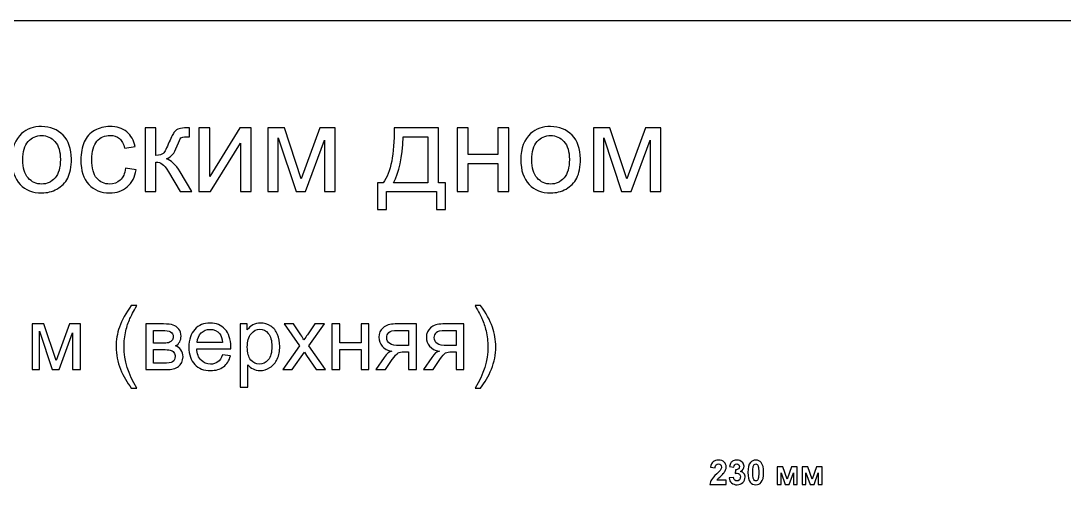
# Model space of a CAD drawing. Header units: centimetres. Extents: x -84 to 84, y -59 to 59.
# Drawn here: x -2.17 to 26.27, y 46.8 to 59.45 of the extents above; entities that cross this region are included whole.
import ezdxf

# ---------------------------------------------------------------- set-up
doc = ezdxf.new("R2010")
doc.units = ezdxf.units.CM
doc.header["$MEASUREMENT"] = 0
doc.layers.add('layer 1', color=7, linetype='Continuous')

msp = doc.modelspace()

# ---------------------------------------------------------------- linework, layer by layer
at = {"layer": 'layer 1', "color": 250}
msp.add_lwpolyline([(-84.1, -59.44999), (84.1, -59.44999), (84.1, 59.44999), (-84.1, 59.44999), (-84.1, -59.44999)], close=True, dxfattribs=at)
for points, knots in [([(-2.4185, 55.66732), (-2.4185, 55.98753), (-2.3294, 56.22476), (-2.15064, 56.37901), (-2.15064, 56.37901), (-2.00195, 56.5071), (-1.81985, 56.57114), (-1.60545, 56.57114), (-1.60545, 56.57114), (-1.36767, 56.57114), (-1.17276, 56.49318), (-1.02129, 56.33725), (-1.02129, 56.33725), (-0.87037, 56.18188), (-0.79464, 55.96637), (-0.79464, 55.69182), (-0.79464, 55.69182), (-0.79464, 55.46907), (-0.82805, 55.29421), (-0.89487, 55.16669), (-0.89487, 55.16669), (-0.9617, 55.03916), (-1.05915, 54.94004), (-1.18724, 54.86931), (-1.18724, 54.86931), (-1.31476, 54.79859), (-1.45454, 54.76351), (-1.60545, 54.76351), (-1.60545, 54.76351), (-1.84825, 54.76351), (-2.04427, 54.84091), (-2.19408, 54.99628), (-2.19408, 54.99628), (-2.34388, 55.15165), (-2.4185, 55.37552), (-2.4185, 55.66732)], [0, 0, 0, 0, 0.1, 0.1, 0.1, 0.1, 0.2, 0.2, 0.2, 0.2, 0.3, 0.3, 0.3, 0.3, 0.4, 0.4, 0.4, 0.4, 0.5, 0.5, 0.5, 0.5, 0.6, 0.6, 0.6, 0.6, 0.7, 0.7, 0.7, 0.7, 0.8, 0.8, 0.8, 0.8, 1, 1, 1, 1]), ([(-2.11778, 55.66677), (-2.11778, 55.44513), (-2.06933, 55.27918), (-1.97244, 55.16947), (-1.97244, 55.16947), (-1.87498, 55.05921), (-1.75303, 55.00408), (-1.60545, 55.00408), (-1.60545, 55.00408), (-1.45955, 55.00408), (-1.33815, 55.05921), (-1.2407, 55.17003), (-1.2407, 55.17003), (-1.1438, 55.28085), (-1.09535, 55.44958), (-1.09535, 55.67623), (-1.09535, 55.67623), (-1.09535, 55.89007), (-1.14436, 56.05213), (-1.24181, 56.16183), (-1.24181, 56.16183), (-1.33926, 56.27209), (-1.46066, 56.32722), (-1.60545, 56.32722), (-1.60545, 56.32722), (-1.75303, 56.32722), (-1.87498, 56.27265), (-1.97244, 56.16295), (-1.97244, 56.16295), (-2.06933, 56.05324), (-2.11778, 55.88785), (-2.11778, 55.66677)], [0, 0, 0, 0, 0.11111111, 0.11111111, 0.11111111, 0.11111111, 0.22222222, 0.22222222, 0.22222222, 0.22222222, 0.33333333, 0.33333333, 0.33333333, 0.33333333, 0.44444444, 0.44444444, 0.44444444, 0.44444444, 0.55555556, 0.55555556, 0.55555556, 0.55555556, 0.66666667, 0.66666667, 0.66666667, 0.66666667, 0.77777778, 0.77777778, 0.77777778, 0.77777778, 1, 1, 1, 1]), ([(0.68277, 55.4351), (0.68277, 55.4351), (0.97012, 55.39501), (0.97012, 55.39501), (0.97012, 55.39501), (0.93838, 55.19732), (0.85819, 55.04306), (0.72843, 54.93113), (0.72843, 54.93113), (0.59868, 54.81919), (0.43885, 54.76351), (0.25007, 54.76351), (0.25007, 54.76351), (0.0134, 54.76351), (-0.17705, 54.84091), (-0.32073, 54.99572), (-0.32073, 54.99572), (-0.46496, 55.15054), (-0.5368, 55.37218), (-0.5368, 55.66064), (-0.5368, 55.66064), (-0.5368, 55.84775), (-0.50561, 56.01092), (-0.4438, 56.15125), (-0.4438, 56.15125), (-0.38199, 56.29103), (-0.28787, 56.39628), (-0.1609, 56.46589), (-0.1609, 56.46589), (-0.03449, 56.53605), (0.10306, 56.57114), (0.2523, 56.57114), (0.2523, 56.57114), (0.43997, 56.57114), (0.59422, 56.5238), (0.7134, 56.42858), (0.7134, 56.42858), (0.83313, 56.33335), (0.90998, 56.19803), (0.94339, 56.02317), (0.94339, 56.02317), (0.94339, 56.02317), (0.65938, 55.97973), (0.65938, 55.97973), (0.65938, 55.97973), (0.63209, 56.09612), (0.5842, 56.18355), (0.51459, 56.24258), (0.51459, 56.24258), (0.44554, 56.30105), (0.36201, 56.33057), (0.26399, 56.33057), (0.26399, 56.33057), (0.11586, 56.33057), (-0.00442, 56.27766), (-0.09742, 56.17186), (-0.09742, 56.17186), (-0.18986, 56.06549), (-0.23608, 55.89843), (-0.23608, 55.66899), (-0.23608, 55.66899), (-0.23608, 55.43622), (-0.19153, 55.26748), (-0.10243, 55.16223), (-0.10243, 55.16223), (-0.01277, 55.05698), (0.10361, 55.00408), (0.24673, 55.00408), (0.24673, 55.00408), (0.36256, 55.00408), (0.4589, 55.03916), (0.53575, 55.10989), (0.53575, 55.10989), (0.61316, 55.18005), (0.66216, 55.28864), (0.68277, 55.4351)], [0, 0, 0, 0, 0.05, 0.05, 0.05, 0.05, 0.1, 0.1, 0.1, 0.1, 0.15, 0.15, 0.15, 0.15, 0.2, 0.2, 0.2, 0.2, 0.25, 0.25, 0.25, 0.25, 0.3, 0.3, 0.3, 0.3, 0.35, 0.35, 0.35, 0.35, 0.4, 0.4, 0.4, 0.4, 0.45, 0.45, 0.45, 0.45, 0.5, 0.5, 0.5, 0.5, 0.55, 0.55, 0.55, 0.55, 0.6, 0.6, 0.6, 0.6, 0.65, 0.65, 0.65, 0.65, 0.7, 0.7, 0.7, 0.7, 0.75, 0.75, 0.75, 0.75, 0.8, 0.8, 0.8, 0.8, 0.85, 0.85, 0.85, 0.85, 0.9, 0.9, 0.9, 0.9, 1, 1, 1, 1]), ([(1.21737, 56.53438), (1.21737, 56.53438), (1.51141, 56.53438), (1.51141, 56.53438), (1.51141, 56.53438), (1.51141, 56.53438), (1.51141, 55.78594), (1.51141, 55.78594), (1.51141, 55.78594), (1.60496, 55.78594), (1.67067, 55.80376), (1.70854, 55.83995), (1.70854, 55.83995), (1.74585, 55.8756), (1.80098, 55.97973), (1.87449, 56.15292), (1.87449, 56.15292), (1.93241, 56.28991), (1.97919, 56.38013), (2.01483, 56.42357), (2.01483, 56.42357), (2.05102, 56.467), (2.09223, 56.49652), (2.13901, 56.51155), (2.13901, 56.51155), (2.18634, 56.52659), (2.26152, 56.53438), (2.36455, 56.53438), (2.36455, 56.53438), (2.36455, 56.53438), (2.42358, 56.53438), (2.42358, 56.53438), (2.42358, 56.53438), (2.42358, 56.53438), (2.42358, 56.29214), (2.42358, 56.29214), (2.42358, 56.29214), (2.42358, 56.29214), (2.34171, 56.29381), (2.34171, 56.29381), (2.34171, 56.29381), (2.26431, 56.29381), (2.21475, 56.28212), (2.19303, 56.25929), (2.19303, 56.25929), (2.17019, 56.23534), (2.13511, 56.16406), (2.08833, 56.04544), (2.08833, 56.04544), (2.04378, 55.93184), (2.00313, 55.85332), (1.96582, 55.80988), (1.96582, 55.80988), (1.92907, 55.76645), (1.87171, 55.72691), (1.7943, 55.69071), (1.7943, 55.69071), (1.92071, 55.65674), (2.04545, 55.53924), (2.16797, 55.33765), (2.16797, 55.33765), (2.16797, 55.33765), (2.4904, 54.80026), (2.4904, 54.80026), (2.4904, 54.80026), (2.4904, 54.80026), (2.16741, 54.80026), (2.16741, 54.80026), (2.16741, 54.80026), (2.16741, 54.80026), (1.84943, 55.33598), (1.84943, 55.33598), (1.84943, 55.33598), (1.78539, 55.44457), (1.7297, 55.51585), (1.68237, 55.55038), (1.68237, 55.55038), (1.63448, 55.5849), (1.57767, 55.60217), (1.51141, 55.60217), (1.51141, 55.60217), (1.51141, 55.60217), (1.51141, 54.80026), (1.51141, 54.80026), (1.51141, 54.80026), (1.51141, 54.80026), (1.21737, 54.80026), (1.21737, 54.80026), (1.21737, 54.80026), (1.21737, 54.80026), (1.21737, 56.53438), (1.21737, 56.53438)], [0, 0, 0, 0, 0.04166667, 0.04166667, 0.04166667, 0.04166667, 0.08333333, 0.08333333, 0.08333333, 0.08333333, 0.125, 0.125, 0.125, 0.125, 0.16666667, 0.16666667, 0.16666667, 0.16666667, 0.20833333, 0.20833333, 0.20833333, 0.20833333, 0.25, 0.25, 0.25, 0.25, 0.29166667, 0.29166667, 0.29166667, 0.29166667, 0.33333333, 0.33333333, 0.33333333, 0.33333333, 0.375, 0.375, 0.375, 0.375, 0.41666667, 0.41666667, 0.41666667, 0.41666667, 0.45833333, 0.45833333, 0.45833333, 0.45833333, 0.5, 0.5, 0.5, 0.5, 0.54166667, 0.54166667, 0.54166667, 0.54166667, 0.58333333, 0.58333333, 0.58333333, 0.58333333, 0.625, 0.625, 0.625, 0.625, 0.66666667, 0.66666667, 0.66666667, 0.66666667, 0.70833333, 0.70833333, 0.70833333, 0.70833333, 0.75, 0.75, 0.75, 0.75, 0.79166667, 0.79166667, 0.79166667, 0.79166667, 0.83333333, 0.83333333, 0.83333333, 0.83333333, 0.875, 0.875, 0.875, 0.875, 0.91666667, 0.91666667, 0.91666667, 0.91666667, 1, 1, 1, 1]), ([(2.68252, 56.53438), (2.68252, 56.53438), (2.97656, 56.53438), (2.97656, 56.53438), (2.97656, 56.53438), (2.97656, 56.53438), (2.97656, 55.21179), (2.97656, 55.21179), (2.97656, 55.21179), (2.97656, 55.21179), (3.7935, 56.53438), (3.7935, 56.53438), (3.7935, 56.53438), (3.7935, 56.53438), (4.10925, 56.53438), (4.10925, 56.53438), (4.10925, 56.53438), (4.10925, 56.53438), (4.10925, 54.80026), (4.10925, 54.80026), (4.10925, 54.80026), (4.10925, 54.80026), (3.81522, 54.80026), (3.81522, 54.80026), (3.81522, 54.80026), (3.81522, 54.80026), (3.81522, 56.1145), (3.81522, 56.1145), (3.81522, 56.1145), (3.81522, 56.1145), (2.99939, 54.80026), (2.99939, 54.80026), (2.99939, 54.80026), (2.99939, 54.80026), (2.68252, 54.80026), (2.68252, 54.80026), (2.68252, 54.80026), (2.68252, 54.80026), (2.68252, 56.53438), (2.68252, 56.53438)], [0, 0, 0, 0, 0.09090909, 0.09090909, 0.09090909, 0.09090909, 0.18181818, 0.18181818, 0.18181818, 0.18181818, 0.27272727, 0.27272727, 0.27272727, 0.27272727, 0.36363636, 0.36363636, 0.36363636, 0.36363636, 0.45454545, 0.45454545, 0.45454545, 0.45454545, 0.54545455, 0.54545455, 0.54545455, 0.54545455, 0.63636364, 0.63636364, 0.63636364, 0.63636364, 0.72727273, 0.72727273, 0.72727273, 0.72727273, 0.81818182, 0.81818182, 0.81818182, 0.81818182, 1, 1, 1, 1]), ([(4.55921, 56.53438), (4.55921, 56.53438), (5.01139, 56.53438), (5.01139, 56.53438), (5.01139, 56.53438), (5.01139, 56.53438), (5.46971, 55.14664), (5.46971, 55.14664), (5.46971, 55.14664), (5.46971, 55.14664), (5.97702, 56.53438), (5.97702, 56.53438), (5.97702, 56.53438), (5.97702, 56.53438), (6.39691, 56.53438), (6.39691, 56.53438), (6.39691, 56.53438), (6.39691, 56.53438), (6.39691, 54.80026), (6.39691, 54.80026), (6.39691, 54.80026), (6.39691, 54.80026), (6.10288, 54.80026), (6.10288, 54.80026), (6.10288, 54.80026), (6.10288, 54.80026), (6.10288, 56.19636), (6.10288, 56.19636), (6.10288, 56.19636), (6.10288, 56.19636), (5.59222, 54.80026), (5.59222, 54.80026), (5.59222, 54.80026), (5.59222, 54.80026), (5.32937, 54.80026), (5.32937, 54.80026), (5.32937, 54.80026), (5.32937, 54.80026), (4.84656, 56.26318), (4.84656, 56.26318), (4.84656, 56.26318), (4.84656, 56.26318), (4.84656, 54.80026), (4.84656, 54.80026), (4.84656, 54.80026), (4.84656, 54.80026), (4.55921, 54.80026), (4.55921, 54.80026), (4.55921, 54.80026), (4.55921, 54.80026), (4.55921, 56.53438), (4.55921, 56.53438)], [0, 0, 0, 0, 0.07142857, 0.07142857, 0.07142857, 0.07142857, 0.14285714, 0.14285714, 0.14285714, 0.14285714, 0.21428571, 0.21428571, 0.21428571, 0.21428571, 0.28571429, 0.28571429, 0.28571429, 0.28571429, 0.35714286, 0.35714286, 0.35714286, 0.35714286, 0.42857143, 0.42857143, 0.42857143, 0.42857143, 0.5, 0.5, 0.5, 0.5, 0.57142857, 0.57142857, 0.57142857, 0.57142857, 0.64285714, 0.64285714, 0.64285714, 0.64285714, 0.71428571, 0.71428571, 0.71428571, 0.71428571, 0.78571429, 0.78571429, 0.78571429, 0.78571429, 0.85714286, 0.85714286, 0.85714286, 0.85714286, 1, 1, 1, 1]), ([(8.00518, 56.53438), (8.00518, 56.53438), (9.21473, 56.53438), (9.21473, 56.53438), (9.21473, 56.53438), (9.21473, 56.53438), (9.21473, 55.04083), (9.21473, 55.04083), (9.21473, 55.04083), (9.21473, 55.04083), (9.40184, 55.04083), (9.40184, 55.04083), (9.40184, 55.04083), (9.40184, 55.04083), (9.40184, 54.30909), (9.40184, 54.30909), (9.40184, 54.30909), (9.40184, 54.30909), (9.16127, 54.30909), (9.16127, 54.30909), (9.16127, 54.30909), (9.16127, 54.30909), (9.16127, 54.80026), (9.16127, 54.80026), (9.16127, 54.80026), (9.16127, 54.80026), (7.79468, 54.80026), (7.79468, 54.80026), (7.79468, 54.80026), (7.79468, 54.80026), (7.79468, 54.30909), (7.79468, 54.30909), (7.79468, 54.30909), (7.79468, 54.30909), (7.55411, 54.30909), (7.55411, 54.30909), (7.55411, 54.30909), (7.55411, 54.30909), (7.55411, 55.04083), (7.55411, 55.04083), (7.55411, 55.04083), (7.55411, 55.04083), (7.70781, 55.04083), (7.70781, 55.04083), (7.70781, 55.04083), (7.91497, 55.32206), (8.01409, 55.81991), (8.00518, 56.53438)], [0, 0, 0, 0, 0.07692308, 0.07692308, 0.07692308, 0.07692308, 0.15384615, 0.15384615, 0.15384615, 0.15384615, 0.23076923, 0.23076923, 0.23076923, 0.23076923, 0.30769231, 0.30769231, 0.30769231, 0.30769231, 0.38461538, 0.38461538, 0.38461538, 0.38461538, 0.46153846, 0.46153846, 0.46153846, 0.46153846, 0.53846154, 0.53846154, 0.53846154, 0.53846154, 0.61538462, 0.61538462, 0.61538462, 0.61538462, 0.69230769, 0.69230769, 0.69230769, 0.69230769, 0.76923077, 0.76923077, 0.76923077, 0.76923077, 0.84615385, 0.84615385, 0.84615385, 0.84615385, 1, 1, 1, 1]), ([(9.72427, 56.53438), (9.72427, 56.53438), (10.01831, 56.53438), (10.01831, 56.53438), (10.01831, 56.53438), (10.01831, 56.53438), (10.01831, 55.81267), (10.01831, 55.81267), (10.01831, 55.81267), (10.01831, 55.81267), (10.83358, 55.81267), (10.83358, 55.81267), (10.83358, 55.81267), (10.83358, 55.81267), (10.83358, 56.53438), (10.83358, 56.53438), (10.83358, 56.53438), (10.83358, 56.53438), (11.12761, 56.53438), (11.12761, 56.53438), (11.12761, 56.53438), (11.12761, 56.53438), (11.12761, 54.80026), (11.12761, 54.80026), (11.12761, 54.80026), (11.12761, 54.80026), (10.83358, 54.80026), (10.83358, 54.80026), (10.83358, 54.80026), (10.83358, 54.80026), (10.83358, 55.56875), (10.83358, 55.56875), (10.83358, 55.56875), (10.83358, 55.56875), (10.01831, 55.56875), (10.01831, 55.56875), (10.01831, 55.56875), (10.01831, 55.56875), (10.01831, 54.80026), (10.01831, 54.80026), (10.01831, 54.80026), (10.01831, 54.80026), (9.72427, 54.80026), (9.72427, 54.80026), (9.72427, 54.80026), (9.72427, 54.80026), (9.72427, 56.53438), (9.72427, 56.53438)], [0, 0, 0, 0, 0.07692308, 0.07692308, 0.07692308, 0.07692308, 0.15384615, 0.15384615, 0.15384615, 0.15384615, 0.23076923, 0.23076923, 0.23076923, 0.23076923, 0.30769231, 0.30769231, 0.30769231, 0.30769231, 0.38461538, 0.38461538, 0.38461538, 0.38461538, 0.46153846, 0.46153846, 0.46153846, 0.46153846, 0.53846154, 0.53846154, 0.53846154, 0.53846154, 0.61538462, 0.61538462, 0.61538462, 0.61538462, 0.69230769, 0.69230769, 0.69230769, 0.69230769, 0.76923077, 0.76923077, 0.76923077, 0.76923077, 0.84615385, 0.84615385, 0.84615385, 0.84615385, 1, 1, 1, 1]), ([(11.45895, 55.66732), (11.45895, 55.98753), (11.54805, 56.22476), (11.72681, 56.37901), (11.72681, 56.37901), (11.8755, 56.5071), (12.0576, 56.57114), (12.272, 56.57114), (12.272, 56.57114), (12.50978, 56.57114), (12.70469, 56.49318), (12.85616, 56.33725), (12.85616, 56.33725), (13.00708, 56.18188), (13.08281, 55.96637), (13.08281, 55.69182), (13.08281, 55.69182), (13.08281, 55.46907), (13.0494, 55.29421), (12.98258, 55.16669), (12.98258, 55.16669), (12.91575, 55.03916), (12.8183, 54.94004), (12.69021, 54.86931), (12.69021, 54.86931), (12.56269, 54.79859), (12.42291, 54.76351), (12.272, 54.76351), (12.272, 54.76351), (12.0292, 54.76351), (11.83318, 54.84091), (11.68337, 54.99628), (11.68337, 54.99628), (11.53357, 55.15165), (11.45895, 55.37552), (11.45895, 55.66732)], [0, 0, 0, 0, 0.1, 0.1, 0.1, 0.1, 0.2, 0.2, 0.2, 0.2, 0.3, 0.3, 0.3, 0.3, 0.4, 0.4, 0.4, 0.4, 0.5, 0.5, 0.5, 0.5, 0.6, 0.6, 0.6, 0.6, 0.7, 0.7, 0.7, 0.7, 0.8, 0.8, 0.8, 0.8, 1, 1, 1, 1]), ([(11.75967, 55.66677), (11.75967, 55.44513), (11.80812, 55.27918), (11.90501, 55.16947), (11.90501, 55.16947), (12.00247, 55.05921), (12.12442, 55.00408), (12.272, 55.00408), (12.272, 55.00408), (12.4179, 55.00408), (12.5393, 55.05921), (12.63675, 55.17003), (12.63675, 55.17003), (12.73365, 55.28085), (12.7821, 55.44958), (12.7821, 55.67623), (12.7821, 55.67623), (12.7821, 55.89007), (12.73309, 56.05213), (12.63564, 56.16183), (12.63564, 56.16183), (12.53819, 56.27209), (12.41679, 56.32722), (12.272, 56.32722), (12.272, 56.32722), (12.12442, 56.32722), (12.00247, 56.27265), (11.90501, 56.16295), (11.90501, 56.16295), (11.80812, 56.05324), (11.75967, 55.88785), (11.75967, 55.66677)], [0, 0, 0, 0, 0.11111111, 0.11111111, 0.11111111, 0.11111111, 0.22222222, 0.22222222, 0.22222222, 0.22222222, 0.33333333, 0.33333333, 0.33333333, 0.33333333, 0.44444444, 0.44444444, 0.44444444, 0.44444444, 0.55555556, 0.55555556, 0.55555556, 0.55555556, 0.66666667, 0.66666667, 0.66666667, 0.66666667, 0.77777778, 0.77777778, 0.77777778, 0.77777778, 1, 1, 1, 1]), ([(13.43755, 56.53438), (13.43755, 56.53438), (13.88973, 56.53438), (13.88973, 56.53438), (13.88973, 56.53438), (13.88973, 56.53438), (14.34805, 55.14664), (14.34805, 55.14664), (14.34805, 55.14664), (14.34805, 55.14664), (14.85536, 56.53438), (14.85536, 56.53438), (14.85536, 56.53438), (14.85536, 56.53438), (15.27525, 56.53438), (15.27525, 56.53438), (15.27525, 56.53438), (15.27525, 56.53438), (15.27525, 54.80026), (15.27525, 54.80026), (15.27525, 54.80026), (15.27525, 54.80026), (14.98122, 54.80026), (14.98122, 54.80026), (14.98122, 54.80026), (14.98122, 54.80026), (14.98122, 56.19636), (14.98122, 56.19636), (14.98122, 56.19636), (14.98122, 56.19636), (14.47056, 54.80026), (14.47056, 54.80026), (14.47056, 54.80026), (14.47056, 54.80026), (14.20771, 54.80026), (14.20771, 54.80026), (14.20771, 54.80026), (14.20771, 54.80026), (13.7249, 56.26318), (13.7249, 56.26318), (13.7249, 56.26318), (13.7249, 56.26318), (13.7249, 54.80026), (13.7249, 54.80026), (13.7249, 54.80026), (13.7249, 54.80026), (13.43755, 54.80026), (13.43755, 54.80026), (13.43755, 54.80026), (13.43755, 54.80026), (13.43755, 56.53438), (13.43755, 56.53438)], [0, 0, 0, 0, 0.07142857, 0.07142857, 0.07142857, 0.07142857, 0.14285714, 0.14285714, 0.14285714, 0.14285714, 0.21428571, 0.21428571, 0.21428571, 0.21428571, 0.28571429, 0.28571429, 0.28571429, 0.28571429, 0.35714286, 0.35714286, 0.35714286, 0.35714286, 0.42857143, 0.42857143, 0.42857143, 0.42857143, 0.5, 0.5, 0.5, 0.5, 0.57142857, 0.57142857, 0.57142857, 0.57142857, 0.64285714, 0.64285714, 0.64285714, 0.64285714, 0.71428571, 0.71428571, 0.71428571, 0.71428571, 0.78571429, 0.78571429, 0.78571429, 0.78571429, 0.85714286, 0.85714286, 0.85714286, 0.85714286, 1, 1, 1, 1]), ([(8.2491, 56.29047), (8.22738, 55.72747), (8.1405, 55.31092), (7.98848, 55.04083), (7.98848, 55.04083), (7.98848, 55.04083), (8.92069, 55.04083), (8.92069, 55.04083), (8.92069, 55.04083), (8.92069, 55.04083), (8.92069, 56.29047), (8.92069, 56.29047), (8.92069, 56.29047), (8.92069, 56.29047), (8.2491, 56.29047), (8.2491, 56.29047)], [0, 0, 0, 0, 0.2, 0.2, 0.2, 0.2, 0.4, 0.4, 0.4, 0.4, 0.6, 0.6, 0.6, 0.6, 1, 1, 1, 1]), ([(0.8387, 49.44737), (0.72304, 49.59374), (0.62493, 49.76484), (0.54476, 49.96107), (0.54476, 49.96107), (0.4646, 50.15729), (0.42471, 50.3607), (0.42471, 50.57089), (0.42471, 50.57089), (0.42471, 50.75634), (0.45463, 50.93383), (0.51445, 51.10333), (0.51445, 51.10333), (0.58465, 51.30036), (0.69273, 51.49658), (0.8387, 51.69201), (0.8387, 51.69201), (0.8387, 51.69201), (0.98946, 51.69201), (0.98946, 51.69201), (0.98946, 51.69201), (0.89534, 51.53008), (0.83272, 51.41442), (0.80241, 51.34502), (0.80241, 51.34502), (0.75495, 51.23774), (0.71746, 51.12567), (0.69034, 51.00881), (0.69034, 51.00881), (0.65684, 50.86323), (0.64008, 50.71686), (0.64008, 50.56969), (0.64008, 50.56969), (0.64008, 50.19518), (0.75654, 49.82108), (0.98946, 49.44737), (0.98946, 49.44737), (0.98946, 49.44737), (0.8387, 49.44737), (0.8387, 49.44737)], [0, 0, 0, 0, 0.09090909, 0.09090909, 0.09090909, 0.09090909, 0.18181818, 0.18181818, 0.18181818, 0.18181818, 0.27272727, 0.27272727, 0.27272727, 0.27272727, 0.36363636, 0.36363636, 0.36363636, 0.36363636, 0.45454545, 0.45454545, 0.45454545, 0.45454545, 0.54545455, 0.54545455, 0.54545455, 0.54545455, 0.63636364, 0.63636364, 0.63636364, 0.63636364, 0.72727273, 0.72727273, 0.72727273, 0.72727273, 0.81818182, 0.81818182, 0.81818182, 0.81818182, 1, 1, 1, 1]), ([(10.36167, 49.44737), (10.36167, 49.44737), (10.21091, 49.44737), (10.21091, 49.44737), (10.21091, 49.44737), (10.44383, 49.82108), (10.56029, 50.19518), (10.56029, 50.56969), (10.56029, 50.56969), (10.56029, 50.71606), (10.54354, 50.86124), (10.51004, 51.00522), (10.51004, 51.00522), (10.48372, 51.12208), (10.44663, 51.23415), (10.39916, 51.34183), (10.39916, 51.34183), (10.36885, 51.41163), (10.30584, 51.52849), (10.21091, 51.69201), (10.21091, 51.69201), (10.21091, 51.69201), (10.36167, 51.69201), (10.36167, 51.69201), (10.36167, 51.69201), (10.50765, 51.49658), (10.61573, 51.30036), (10.68593, 51.10333), (10.68593, 51.10333), (10.74575, 50.93383), (10.77566, 50.75634), (10.77566, 50.57089), (10.77566, 50.57089), (10.77566, 50.3607), (10.73538, 50.15729), (10.65482, 49.96107), (10.65482, 49.96107), (10.57465, 49.76484), (10.47694, 49.59374), (10.36167, 49.44737)], [0, 0, 0, 0, 0.09090909, 0.09090909, 0.09090909, 0.09090909, 0.18181818, 0.18181818, 0.18181818, 0.18181818, 0.27272727, 0.27272727, 0.27272727, 0.27272727, 0.36363636, 0.36363636, 0.36363636, 0.36363636, 0.45454545, 0.45454545, 0.45454545, 0.45454545, 0.54545455, 0.54545455, 0.54545455, 0.54545455, 0.63636364, 0.63636364, 0.63636364, 0.63636364, 0.72727273, 0.72727273, 0.72727273, 0.72727273, 0.81818182, 0.81818182, 0.81818182, 0.81818182, 1, 1, 1, 1]), ([(3.32544, 50.35193), (3.32544, 50.35193), (3.54321, 50.32321), (3.54321, 50.32321), (3.54321, 50.32321), (3.50931, 50.19678), (3.44589, 50.09827), (3.35336, 50.02847), (3.35336, 50.02847), (3.26083, 49.95867), (3.14278, 49.92358), (2.9988, 49.92358), (2.9988, 49.92358), (2.81773, 49.92358), (2.67415, 49.97941), (2.56806, 50.09109), (2.56806, 50.09109), (2.46197, 50.20236), (2.40892, 50.3591), (2.40892, 50.56052), (2.40892, 50.56052), (2.40892, 50.76871), (2.46237, 50.93064), (2.56965, 51.0455), (2.56965, 51.0455), (2.67694, 51.16076), (2.81613, 51.2182), (2.98723, 51.2182), (2.98723, 51.2182), (3.15275, 51.2182), (3.28795, 51.16196), (3.39285, 51.04909), (3.39285, 51.04909), (3.49774, 50.93622), (3.55039, 50.77748), (3.55039, 50.57288), (3.55039, 50.57288), (3.55039, 50.56052), (3.54999, 50.54177), (3.54919, 50.51704), (3.54919, 50.51704), (3.54919, 50.51704), (2.62429, 50.51704), (2.62429, 50.51704), (2.62429, 50.51704), (2.63227, 50.38104), (2.67056, 50.27655), (2.73995, 50.20436), (2.73995, 50.20436), (2.80895, 50.13217), (2.8955, 50.09587), (2.9988, 50.09587), (2.9988, 50.09587), (3.07577, 50.09587), (3.14158, 50.11621), (3.19582, 50.1569), (3.19582, 50.1569), (3.25046, 50.19758), (3.29354, 50.26259), (3.32544, 50.35193)], [0, 0, 0, 0, 0.0625, 0.0625, 0.0625, 0.0625, 0.125, 0.125, 0.125, 0.125, 0.1875, 0.1875, 0.1875, 0.1875, 0.25, 0.25, 0.25, 0.25, 0.3125, 0.3125, 0.3125, 0.3125, 0.375, 0.375, 0.375, 0.375, 0.4375, 0.4375, 0.4375, 0.4375, 0.5, 0.5, 0.5, 0.5, 0.5625, 0.5625, 0.5625, 0.5625, 0.625, 0.625, 0.625, 0.625, 0.6875, 0.6875, 0.6875, 0.6875, 0.75, 0.75, 0.75, 0.75, 0.8125, 0.8125, 0.8125, 0.8125, 0.875, 0.875, 0.875, 0.875, 1, 1, 1, 1]), ([(3.80923, 49.47369), (3.80923, 49.47369), (3.80923, 51.19187), (3.80923, 51.19187), (3.80923, 51.19187), (3.80923, 51.19187), (4.00067, 51.19187), (4.00067, 51.19187), (4.00067, 51.19187), (4.00067, 51.19187), (4.00067, 51.02875), (4.00067, 51.02875), (4.00067, 51.02875), (4.04574, 51.09176), (4.09679, 51.13923), (4.15382, 51.17073), (4.15382, 51.17073), (4.21046, 51.20224), (4.27946, 51.2182), (4.36042, 51.2182), (4.36042, 51.2182), (4.46651, 51.2182), (4.55984, 51.19107), (4.6408, 51.13643), (4.6408, 51.13643), (4.72176, 51.08219), (4.78278, 51.00522), (4.82426, 50.90631), (4.82426, 50.90631), (4.86534, 50.807), (4.88608, 50.69851), (4.88608, 50.58006), (4.88608, 50.58006), (4.88608, 50.45363), (4.86335, 50.33956), (4.81788, 50.23786), (4.81788, 50.23786), (4.77242, 50.13655), (4.70621, 50.05878), (4.61926, 50.00454), (4.61926, 50.00454), (4.53272, 49.9507), (4.44138, 49.92358), (4.34566, 49.92358), (4.34566, 49.92358), (4.27547, 49.92358), (4.21245, 49.93833), (4.15701, 49.96785), (4.15701, 49.96785), (4.10118, 49.99736), (4.05571, 50.03445), (4.01981, 50.07952), (4.01981, 50.07952), (4.01981, 50.07952), (4.01981, 49.47369), (4.01981, 49.47369), (4.01981, 49.47369), (4.01981, 49.47369), (3.80923, 49.47369), (3.80923, 49.47369)], [0, 0, 0, 0, 0.0625, 0.0625, 0.0625, 0.0625, 0.125, 0.125, 0.125, 0.125, 0.1875, 0.1875, 0.1875, 0.1875, 0.25, 0.25, 0.25, 0.25, 0.3125, 0.3125, 0.3125, 0.3125, 0.375, 0.375, 0.375, 0.375, 0.4375, 0.4375, 0.4375, 0.4375, 0.5, 0.5, 0.5, 0.5, 0.5625, 0.5625, 0.5625, 0.5625, 0.625, 0.625, 0.625, 0.625, 0.6875, 0.6875, 0.6875, 0.6875, 0.75, 0.75, 0.75, 0.75, 0.8125, 0.8125, 0.8125, 0.8125, 0.875, 0.875, 0.875, 0.875, 1, 1, 1, 1]), ([(-1.86619, 51.19187), (-1.86619, 51.19187), (-1.54234, 51.19187), (-1.54234, 51.19187), (-1.54234, 51.19187), (-1.54234, 51.19187), (-1.2141, 50.19798), (-1.2141, 50.19798), (-1.2141, 50.19798), (-1.2141, 50.19798), (-0.85076, 51.19187), (-0.85076, 51.19187), (-0.85076, 51.19187), (-0.85076, 51.19187), (-0.55004, 51.19187), (-0.55004, 51.19187), (-0.55004, 51.19187), (-0.55004, 51.19187), (-0.55004, 49.9499), (-0.55004, 49.9499), (-0.55004, 49.9499), (-0.55004, 49.9499), (-0.76062, 49.9499), (-0.76062, 49.9499), (-0.76062, 49.9499), (-0.76062, 49.9499), (-0.76062, 50.94978), (-0.76062, 50.94978), (-0.76062, 50.94978), (-0.76062, 50.94978), (-1.12635, 49.9499), (-1.12635, 49.9499), (-1.12635, 49.9499), (-1.12635, 49.9499), (-1.3146, 49.9499), (-1.3146, 49.9499), (-1.3146, 49.9499), (-1.3146, 49.9499), (-1.66039, 50.99764), (-1.66039, 50.99764), (-1.66039, 50.99764), (-1.66039, 50.99764), (-1.66039, 49.9499), (-1.66039, 49.9499), (-1.66039, 49.9499), (-1.66039, 49.9499), (-1.86619, 49.9499), (-1.86619, 49.9499), (-1.86619, 49.9499), (-1.86619, 49.9499), (-1.86619, 51.19187), (-1.86619, 51.19187)], [0, 0, 0, 0, 0.07142857, 0.07142857, 0.07142857, 0.07142857, 0.14285714, 0.14285714, 0.14285714, 0.14285714, 0.21428571, 0.21428571, 0.21428571, 0.21428571, 0.28571429, 0.28571429, 0.28571429, 0.28571429, 0.35714286, 0.35714286, 0.35714286, 0.35714286, 0.42857143, 0.42857143, 0.42857143, 0.42857143, 0.5, 0.5, 0.5, 0.5, 0.57142857, 0.57142857, 0.57142857, 0.57142857, 0.64285714, 0.64285714, 0.64285714, 0.64285714, 0.71428571, 0.71428571, 0.71428571, 0.71428571, 0.78571429, 0.78571429, 0.78571429, 0.78571429, 0.85714286, 0.85714286, 0.85714286, 0.85714286, 1, 1, 1, 1]), ([(1.23355, 51.19187), (1.23355, 51.19187), (1.71813, 51.19187), (1.71813, 51.19187), (1.71813, 51.19187), (1.83699, 51.19187), (1.92553, 51.1819), (1.98376, 51.16196), (1.98376, 51.16196), (2.04159, 51.14202), (2.09144, 51.10572), (2.13292, 51.05268), (2.13292, 51.05268), (2.1748, 50.99923), (2.19554, 50.93582), (2.19554, 50.86164), (2.19554, 50.86164), (2.19554, 50.80221), (2.18317, 50.75036), (2.15885, 50.70649), (2.15885, 50.70649), (2.13412, 50.66222), (2.09743, 50.62513), (2.04797, 50.59561), (2.04797, 50.59561), (2.1062, 50.57607), (2.15446, 50.53978), (2.19315, 50.48633), (2.19315, 50.48633), (2.23143, 50.43329), (2.25058, 50.36987), (2.25058, 50.29689), (2.25058, 50.29689), (2.243, 50.17923), (2.20072, 50.09189), (2.12455, 50.03525), (2.12455, 50.03525), (2.04837, 49.97822), (1.93749, 49.9499), (1.79232, 49.9499), (1.79232, 49.9499), (1.79232, 49.9499), (1.23355, 49.9499), (1.23355, 49.9499), (1.23355, 49.9499), (1.23355, 49.9499), (1.23355, 51.19187), (1.23355, 51.19187)], [0, 0, 0, 0, 0.07692308, 0.07692308, 0.07692308, 0.07692308, 0.15384615, 0.15384615, 0.15384615, 0.15384615, 0.23076923, 0.23076923, 0.23076923, 0.23076923, 0.30769231, 0.30769231, 0.30769231, 0.30769231, 0.38461538, 0.38461538, 0.38461538, 0.38461538, 0.46153846, 0.46153846, 0.46153846, 0.46153846, 0.53846154, 0.53846154, 0.53846154, 0.53846154, 0.61538462, 0.61538462, 0.61538462, 0.61538462, 0.69230769, 0.69230769, 0.69230769, 0.69230769, 0.76923077, 0.76923077, 0.76923077, 0.76923077, 0.84615385, 0.84615385, 0.84615385, 0.84615385, 1, 1, 1, 1]), ([(1.44413, 50.6678), (1.44413, 50.6678), (1.66748, 50.6678), (1.66748, 50.6678), (1.66748, 50.6678), (1.75642, 50.6678), (1.81784, 50.67259), (1.85095, 50.68176), (1.85095, 50.68176), (1.88445, 50.69133), (1.91436, 50.71008), (1.94068, 50.7388), (1.94068, 50.7388), (1.96701, 50.76711), (1.98017, 50.80141), (1.98017, 50.8413), (1.98017, 50.8413), (1.98017, 50.9071), (1.95704, 50.95257), (1.91117, 50.9785), (1.91117, 50.9785), (1.8649, 51.00442), (1.78594, 51.01718), (1.67426, 51.01718), (1.67426, 51.01718), (1.67426, 51.01718), (1.44413, 51.01718), (1.44413, 51.01718), (1.44413, 51.01718), (1.44413, 51.01718), (1.44413, 50.6678), (1.44413, 50.6678)], [0, 0, 0, 0, 0.11111111, 0.11111111, 0.11111111, 0.11111111, 0.22222222, 0.22222222, 0.22222222, 0.22222222, 0.33333333, 0.33333333, 0.33333333, 0.33333333, 0.44444444, 0.44444444, 0.44444444, 0.44444444, 0.55555556, 0.55555556, 0.55555556, 0.55555556, 0.66666667, 0.66666667, 0.66666667, 0.66666667, 0.77777778, 0.77777778, 0.77777778, 0.77777778, 1, 1, 1, 1]), ([(2.63626, 50.68934), (2.63626, 50.68934), (3.32784, 50.68934), (3.32784, 50.68934), (3.32784, 50.68934), (3.31866, 50.79383), (3.29194, 50.87201), (3.24847, 50.92425), (3.24847, 50.92425), (3.18186, 51.00522), (3.09492, 51.0459), (2.98843, 51.0459), (2.98843, 51.0459), (2.89191, 51.0459), (2.81095, 51.01359), (2.74514, 50.94898), (2.74514, 50.94898), (2.67973, 50.88437), (2.64344, 50.79782), (2.63626, 50.68934)], [0, 0, 0, 0, 0.16666667, 0.16666667, 0.16666667, 0.16666667, 0.33333333, 0.33333333, 0.33333333, 0.33333333, 0.5, 0.5, 0.5, 0.5, 0.66666667, 0.66666667, 0.66666667, 0.66666667, 1, 1, 1, 1]), ([(4.00067, 50.56331), (4.00067, 50.40417), (4.03298, 50.28652), (4.09719, 50.21034), (4.09719, 50.21034), (4.1618, 50.13416), (4.23997, 50.09587), (4.3317, 50.09587), (4.3317, 50.09587), (4.42503, 50.09587), (4.5048, 50.13536), (4.571, 50.21433), (4.571, 50.21433), (4.63761, 50.2933), (4.67071, 50.41534), (4.67071, 50.58086), (4.67071, 50.58086), (4.67071, 50.7388), (4.63841, 50.85685), (4.5734, 50.93542), (4.5734, 50.93542), (4.50839, 51.01399), (4.43101, 51.05308), (4.34088, 51.05308), (4.34088, 51.05308), (4.25154, 51.05308), (4.17257, 51.0112), (4.10397, 50.92784), (4.10397, 50.92784), (4.03497, 50.84409), (4.00067, 50.72284), (4.00067, 50.56331)], [0, 0, 0, 0, 0.11111111, 0.11111111, 0.11111111, 0.11111111, 0.22222222, 0.22222222, 0.22222222, 0.22222222, 0.33333333, 0.33333333, 0.33333333, 0.33333333, 0.44444444, 0.44444444, 0.44444444, 0.44444444, 0.55555556, 0.55555556, 0.55555556, 0.55555556, 0.66666667, 0.66666667, 0.66666667, 0.66666667, 0.77777778, 0.77777778, 0.77777778, 0.77777778, 1, 1, 1, 1]), ([(4.96984, 49.9499), (4.96984, 49.9499), (5.42331, 50.59322), (5.42331, 50.59322), (5.42331, 50.59322), (5.42331, 50.59322), (5.00334, 51.19187), (5.00334, 51.19187), (5.00334, 51.19187), (5.00334, 51.19187), (5.26218, 51.19187), (5.26218, 51.19187), (5.26218, 51.19187), (5.26218, 51.19187), (5.45841, 50.89873), (5.45841, 50.89873), (5.45841, 50.89873), (5.4947, 50.84369), (5.52342, 50.79902), (5.54376, 50.76392), (5.54376, 50.76392), (5.57926, 50.81378), (5.61077, 50.85884), (5.63908, 50.89913), (5.63908, 50.89913), (5.63908, 50.89913), (5.84568, 51.19187), (5.84568, 51.19187), (5.84568, 51.19187), (5.84568, 51.19187), (6.10293, 51.19187), (6.10293, 51.19187), (6.10293, 51.19187), (6.10293, 51.19187), (5.68056, 50.59322), (5.68056, 50.59322), (5.68056, 50.59322), (5.68056, 50.59322), (6.13045, 49.9499), (6.13045, 49.9499), (6.13045, 49.9499), (6.13045, 49.9499), (5.8744, 49.9499), (5.8744, 49.9499), (5.8744, 49.9499), (5.8744, 49.9499), (5.61755, 50.33278), (5.61755, 50.33278), (5.61755, 50.33278), (5.61755, 50.33278), (5.55892, 50.42491), (5.55892, 50.42491), (5.55892, 50.42491), (5.55892, 50.42491), (5.22709, 49.9499), (5.22709, 49.9499), (5.22709, 49.9499), (5.22709, 49.9499), (4.96984, 49.9499), (4.96984, 49.9499)], [0, 0, 0, 0, 0.0625, 0.0625, 0.0625, 0.0625, 0.125, 0.125, 0.125, 0.125, 0.1875, 0.1875, 0.1875, 0.1875, 0.25, 0.25, 0.25, 0.25, 0.3125, 0.3125, 0.3125, 0.3125, 0.375, 0.375, 0.375, 0.375, 0.4375, 0.4375, 0.4375, 0.4375, 0.5, 0.5, 0.5, 0.5, 0.5625, 0.5625, 0.5625, 0.5625, 0.625, 0.625, 0.625, 0.625, 0.6875, 0.6875, 0.6875, 0.6875, 0.75, 0.75, 0.75, 0.75, 0.8125, 0.8125, 0.8125, 0.8125, 0.875, 0.875, 0.875, 0.875, 1, 1, 1, 1]), ([(6.30992, 51.19187), (6.30992, 51.19187), (6.5205, 51.19187), (6.5205, 51.19187), (6.5205, 51.19187), (6.5205, 51.19187), (6.5205, 50.67498), (6.5205, 50.67498), (6.5205, 50.67498), (6.5205, 50.67498), (7.1044, 50.67498), (7.1044, 50.67498), (7.1044, 50.67498), (7.1044, 50.67498), (7.1044, 51.19187), (7.1044, 51.19187), (7.1044, 51.19187), (7.1044, 51.19187), (7.31498, 51.19187), (7.31498, 51.19187), (7.31498, 51.19187), (7.31498, 51.19187), (7.31498, 49.9499), (7.31498, 49.9499), (7.31498, 49.9499), (7.31498, 49.9499), (7.1044, 49.9499), (7.1044, 49.9499), (7.1044, 49.9499), (7.1044, 49.9499), (7.1044, 50.50029), (7.1044, 50.50029), (7.1044, 50.50029), (7.1044, 50.50029), (6.5205, 50.50029), (6.5205, 50.50029), (6.5205, 50.50029), (6.5205, 50.50029), (6.5205, 49.9499), (6.5205, 49.9499), (6.5205, 49.9499), (6.5205, 49.9499), (6.30992, 49.9499), (6.30992, 49.9499), (6.30992, 49.9499), (6.30992, 49.9499), (6.30992, 51.19187), (6.30992, 51.19187)], [0, 0, 0, 0, 0.07692308, 0.07692308, 0.07692308, 0.07692308, 0.15384615, 0.15384615, 0.15384615, 0.15384615, 0.23076923, 0.23076923, 0.23076923, 0.23076923, 0.30769231, 0.30769231, 0.30769231, 0.30769231, 0.38461538, 0.38461538, 0.38461538, 0.38461538, 0.46153846, 0.46153846, 0.46153846, 0.46153846, 0.53846154, 0.53846154, 0.53846154, 0.53846154, 0.61538462, 0.61538462, 0.61538462, 0.61538462, 0.69230769, 0.69230769, 0.69230769, 0.69230769, 0.76923077, 0.76923077, 0.76923077, 0.76923077, 0.84615385, 0.84615385, 0.84615385, 0.84615385, 1, 1, 1, 1]), ([(8.61, 51.19187), (8.61, 51.19187), (8.61, 49.9499), (8.61, 49.9499), (8.61, 49.9499), (8.61, 49.9499), (8.39941, 49.9499), (8.39941, 49.9499), (8.39941, 49.9499), (8.39941, 49.9499), (8.39941, 50.43329), (8.39941, 50.43329), (8.39941, 50.43329), (8.39941, 50.43329), (8.27817, 50.43329), (8.27817, 50.43329), (8.27817, 50.43329), (8.20438, 50.43329), (8.14935, 50.42372), (8.11305, 50.40417), (8.11305, 50.40417), (8.07676, 50.38463), (8.02371, 50.32361), (7.95392, 50.22031), (7.95392, 50.22031), (7.95392, 50.22031), (7.76886, 49.9499), (7.76886, 49.9499), (7.76886, 49.9499), (7.76886, 49.9499), (7.50802, 49.9499), (7.50802, 49.9499), (7.50802, 49.9499), (7.50802, 49.9499), (7.73535, 50.28333), (7.73535, 50.28333), (7.73535, 50.28333), (7.80475, 50.38543), (7.87415, 50.44286), (7.94315, 50.45602), (7.94315, 50.45602), (7.8231, 50.47237), (7.73376, 50.51585), (7.67553, 50.58604), (7.67553, 50.58604), (7.6173, 50.65624), (7.58818, 50.7372), (7.58818, 50.82853), (7.58818, 50.82853), (7.58818, 50.93662), (7.62607, 51.02396), (7.70225, 51.09097), (7.70225, 51.09097), (7.77843, 51.15837), (7.88891, 51.19187), (8.03328, 51.19187), (8.03328, 51.19187), (8.03328, 51.19187), (8.61, 51.19187), (8.61, 51.19187)], [0, 0, 0, 0, 0.0625, 0.0625, 0.0625, 0.0625, 0.125, 0.125, 0.125, 0.125, 0.1875, 0.1875, 0.1875, 0.1875, 0.25, 0.25, 0.25, 0.25, 0.3125, 0.3125, 0.3125, 0.3125, 0.375, 0.375, 0.375, 0.375, 0.4375, 0.4375, 0.4375, 0.4375, 0.5, 0.5, 0.5, 0.5, 0.5625, 0.5625, 0.5625, 0.5625, 0.625, 0.625, 0.625, 0.625, 0.6875, 0.6875, 0.6875, 0.6875, 0.75, 0.75, 0.75, 0.75, 0.8125, 0.8125, 0.8125, 0.8125, 0.875, 0.875, 0.875, 0.875, 1, 1, 1, 1]), ([(8.39941, 51.01718), (8.39941, 51.01718), (8.10029, 51.01718), (8.10029, 51.01718), (8.10029, 51.01718), (7.97505, 51.01718), (7.89409, 50.99764), (7.8578, 50.95855), (7.8578, 50.95855), (7.8215, 50.91947), (7.80356, 50.8736), (7.80356, 50.82135), (7.80356, 50.82135), (7.80356, 50.74717), (7.83028, 50.69253), (7.88372, 50.65783), (7.88372, 50.65783), (7.93677, 50.62313), (8.03129, 50.60558), (8.16689, 50.60558), (8.16689, 50.60558), (8.16689, 50.60558), (8.39941, 50.60558), (8.39941, 50.60558), (8.39941, 50.60558), (8.39941, 50.60558), (8.39941, 51.01718), (8.39941, 51.01718)], [0, 0, 0, 0, 0.125, 0.125, 0.125, 0.125, 0.25, 0.25, 0.25, 0.25, 0.375, 0.375, 0.375, 0.375, 0.5, 0.5, 0.5, 0.5, 0.625, 0.625, 0.625, 0.625, 0.75, 0.75, 0.75, 0.75, 1, 1, 1, 1]), ([(9.90581, 51.19187), (9.90581, 51.19187), (9.90581, 49.9499), (9.90581, 49.9499), (9.90581, 49.9499), (9.90581, 49.9499), (9.69522, 49.9499), (9.69522, 49.9499), (9.69522, 49.9499), (9.69522, 49.9499), (9.69522, 50.43329), (9.69522, 50.43329), (9.69522, 50.43329), (9.69522, 50.43329), (9.57398, 50.43329), (9.57398, 50.43329), (9.57398, 50.43329), (9.50019, 50.43329), (9.44516, 50.42372), (9.40886, 50.40417), (9.40886, 50.40417), (9.37257, 50.38463), (9.31952, 50.32361), (9.24973, 50.22031), (9.24973, 50.22031), (9.24973, 50.22031), (9.06467, 49.9499), (9.06467, 49.9499), (9.06467, 49.9499), (9.06467, 49.9499), (8.80383, 49.9499), (8.80383, 49.9499), (8.80383, 49.9499), (8.80383, 49.9499), (9.03116, 50.28333), (9.03116, 50.28333), (9.03116, 50.28333), (9.10056, 50.38543), (9.16996, 50.44286), (9.23896, 50.45602), (9.23896, 50.45602), (9.11891, 50.47237), (9.02957, 50.51585), (8.97134, 50.58604), (8.97134, 50.58604), (8.91311, 50.65624), (8.88399, 50.7372), (8.88399, 50.82853), (8.88399, 50.82853), (8.88399, 50.93662), (8.92188, 51.02396), (8.99806, 51.09097), (8.99806, 51.09097), (9.07424, 51.15837), (9.18472, 51.19187), (9.32909, 51.19187), (9.32909, 51.19187), (9.32909, 51.19187), (9.90581, 51.19187), (9.90581, 51.19187)], [0, 0, 0, 0, 0.0625, 0.0625, 0.0625, 0.0625, 0.125, 0.125, 0.125, 0.125, 0.1875, 0.1875, 0.1875, 0.1875, 0.25, 0.25, 0.25, 0.25, 0.3125, 0.3125, 0.3125, 0.3125, 0.375, 0.375, 0.375, 0.375, 0.4375, 0.4375, 0.4375, 0.4375, 0.5, 0.5, 0.5, 0.5, 0.5625, 0.5625, 0.5625, 0.5625, 0.625, 0.625, 0.625, 0.625, 0.6875, 0.6875, 0.6875, 0.6875, 0.75, 0.75, 0.75, 0.75, 0.8125, 0.8125, 0.8125, 0.8125, 0.875, 0.875, 0.875, 0.875, 1, 1, 1, 1]), ([(9.69522, 51.01718), (9.69522, 51.01718), (9.3961, 51.01718), (9.3961, 51.01718), (9.3961, 51.01718), (9.27086, 51.01718), (9.1899, 50.99764), (9.15361, 50.95855), (9.15361, 50.95855), (9.11731, 50.91947), (9.09937, 50.8736), (9.09937, 50.82135), (9.09937, 50.82135), (9.09937, 50.74717), (9.12609, 50.69253), (9.17953, 50.65783), (9.17953, 50.65783), (9.23258, 50.62313), (9.3271, 50.60558), (9.4627, 50.60558), (9.4627, 50.60558), (9.4627, 50.60558), (9.69522, 50.60558), (9.69522, 50.60558), (9.69522, 50.60558), (9.69522, 50.60558), (9.69522, 51.01718), (9.69522, 51.01718)], [0, 0, 0, 0, 0.125, 0.125, 0.125, 0.125, 0.25, 0.25, 0.25, 0.25, 0.375, 0.375, 0.375, 0.375, 0.5, 0.5, 0.5, 0.5, 0.625, 0.625, 0.625, 0.625, 0.75, 0.75, 0.75, 0.75, 1, 1, 1, 1]), ([(1.44413, 50.1222), (1.44413, 50.1222), (1.72053, 50.1222), (1.72053, 50.1222), (1.72053, 50.1222), (1.83938, 50.1222), (1.92114, 50.13616), (1.96541, 50.16368), (1.96541, 50.16368), (2.00968, 50.19159), (2.03281, 50.23906), (2.03521, 50.30726), (2.03521, 50.30726), (2.03521, 50.34674), (2.02244, 50.38383), (1.99692, 50.41773), (1.99692, 50.41773), (1.97099, 50.45163), (1.93749, 50.47317), (1.89641, 50.48195), (1.89641, 50.48195), (1.85533, 50.49112), (1.78913, 50.49551), (1.69819, 50.49551), (1.69819, 50.49551), (1.69819, 50.49551), (1.44413, 50.49551), (1.44413, 50.49551), (1.44413, 50.49551), (1.44413, 50.49551), (1.44413, 50.1222), (1.44413, 50.1222)], [0, 0, 0, 0, 0.11111111, 0.11111111, 0.11111111, 0.11111111, 0.22222222, 0.22222222, 0.22222222, 0.22222222, 0.33333333, 0.33333333, 0.33333333, 0.33333333, 0.44444444, 0.44444444, 0.44444444, 0.44444444, 0.55555556, 0.55555556, 0.55555556, 0.55555556, 0.66666667, 0.66666667, 0.66666667, 0.66666667, 0.77777778, 0.77777778, 0.77777778, 0.77777778, 1, 1, 1, 1])]:
    msp.add_open_spline(points, degree=3, knots=knots, dxfattribs=at)
at = {"layer": 'layer 1', "color": 155}
for points, knots in [([(17.05694, 46.93953), (17.05694, 46.93953), (17.05694, 46.82304), (17.05694, 46.82304), (17.05694, 46.82304), (17.05694, 46.82304), (16.61576, 46.82304), (16.61576, 46.82304), (16.61576, 46.82304), (16.6205, 46.86737), (16.63487, 46.90926), (16.65872, 46.94885), (16.65872, 46.94885), (16.68256, 46.98845), (16.7298, 47.04103), (16.80012, 47.10661), (16.80012, 47.10661), (16.85684, 47.15951), (16.89154, 47.19543), (16.90438, 47.21423), (16.90438, 47.21423), (16.92165, 47.24022), (16.93037, 47.2659), (16.93037, 47.29143), (16.93037, 47.29143), (16.93037, 47.31956), (16.92288, 47.34112), (16.90774, 47.35625), (16.90774, 47.35625), (16.89276, 47.37138), (16.87197, 47.37888), (16.84552, 47.37888), (16.84552, 47.37888), (16.81923, 47.37888), (16.79844, 47.37093), (16.78285, 47.35503), (16.78285, 47.35503), (16.76741, 47.33928), (16.75854, 47.31299), (16.7561, 47.27615), (16.7561, 47.27615), (16.7561, 47.27615), (16.63044, 47.28868), (16.63044, 47.28868), (16.63044, 47.28868), (16.63793, 47.35808), (16.66132, 47.40792), (16.70076, 47.43819), (16.70076, 47.43819), (16.7402, 47.4683), (16.78942, 47.48344), (16.84858, 47.48344), (16.84858, 47.48344), (16.9134, 47.48344), (16.9643, 47.46586), (17.00145, 47.43085), (17.00145, 47.43085), (17.03845, 47.39584), (17.05694, 47.35228), (17.05694, 47.30015), (17.05694, 47.30015), (17.05694, 47.27049), (17.05159, 47.24236), (17.04104, 47.21546), (17.04104, 47.21546), (17.0305, 47.18871), (17.01368, 47.16073), (16.9906, 47.13138), (16.9906, 47.13138), (16.97546, 47.11181), (16.94779, 47.08384), (16.90805, 47.0473), (16.90805, 47.0473), (16.86815, 47.01076), (16.84293, 46.98661), (16.83238, 46.97453), (16.83238, 46.97453), (16.82168, 46.96261), (16.81312, 46.95084), (16.80654, 46.93953), (16.80654, 46.93953), (16.80654, 46.93953), (17.05694, 46.93953), (17.05694, 46.93953)], [0, 0, 0, 0, 0.04545455, 0.04545455, 0.04545455, 0.04545455, 0.09090909, 0.09090909, 0.09090909, 0.09090909, 0.13636364, 0.13636364, 0.13636364, 0.13636364, 0.18181818, 0.18181818, 0.18181818, 0.18181818, 0.22727273, 0.22727273, 0.22727273, 0.22727273, 0.27272727, 0.27272727, 0.27272727, 0.27272727, 0.31818182, 0.31818182, 0.31818182, 0.31818182, 0.36363636, 0.36363636, 0.36363636, 0.36363636, 0.40909091, 0.40909091, 0.40909091, 0.40909091, 0.45454545, 0.45454545, 0.45454545, 0.45454545, 0.5, 0.5, 0.5, 0.5, 0.54545455, 0.54545455, 0.54545455, 0.54545455, 0.59090909, 0.59090909, 0.59090909, 0.59090909, 0.63636364, 0.63636364, 0.63636364, 0.63636364, 0.68181818, 0.68181818, 0.68181818, 0.68181818, 0.72727273, 0.72727273, 0.72727273, 0.72727273, 0.77272727, 0.77272727, 0.77272727, 0.77272727, 0.81818182, 0.81818182, 0.81818182, 0.81818182, 0.86363636, 0.86363636, 0.86363636, 0.86363636, 0.90909091, 0.90909091, 0.90909091, 0.90909091, 1, 1, 1, 1]), ([(17.13781, 46.99716), (17.13781, 46.99716), (17.2598, 47.01199), (17.2598, 47.01199), (17.2598, 47.01199), (17.26363, 46.9808), (17.27402, 46.95695), (17.29099, 46.94044), (17.29099, 46.94044), (17.30796, 46.92393), (17.32844, 46.91568), (17.35244, 46.91568), (17.35244, 46.91568), (17.37828, 46.91568), (17.39999, 46.92562), (17.41772, 46.94534), (17.41772, 46.94534), (17.4353, 46.96506), (17.44417, 46.99166), (17.44417, 47.02529), (17.44417, 47.02529), (17.44417, 47.05693), (17.43576, 47.08215), (17.41879, 47.10065), (17.41879, 47.10065), (17.40182, 47.11915), (17.38118, 47.12847), (17.35672, 47.12847), (17.35672, 47.12847), (17.34067, 47.12847), (17.32156, 47.12526), (17.29925, 47.119), (17.29925, 47.119), (17.29925, 47.119), (17.31316, 47.22111), (17.31316, 47.22111), (17.31316, 47.22111), (17.34709, 47.2202), (17.37293, 47.22769), (17.39081, 47.24343), (17.39081, 47.24343), (17.4087, 47.25903), (17.41757, 47.27997), (17.41757, 47.30611), (17.41757, 47.30611), (17.41757, 47.32828), (17.41099, 47.34586), (17.39785, 47.35916), (17.39785, 47.35916), (17.3847, 47.3723), (17.36727, 47.37888), (17.34541, 47.37888), (17.34541, 47.37888), (17.32386, 47.37888), (17.30551, 47.37138), (17.29038, 47.3564), (17.29038, 47.3564), (17.27509, 47.34142), (17.26592, 47.31956), (17.26256, 47.29082), (17.26256, 47.29082), (17.26256, 47.29082), (17.14699, 47.31054), (17.14699, 47.31054), (17.14699, 47.31054), (17.15509, 47.35059), (17.16717, 47.38254), (17.18352, 47.40654), (17.18352, 47.40654), (17.19973, 47.43039), (17.2225, 47.4492), (17.25155, 47.46295), (17.25155, 47.46295), (17.28059, 47.47656), (17.31331, 47.48344), (17.34939, 47.48344), (17.34939, 47.48344), (17.41115, 47.48344), (17.46068, 47.46372), (17.49798, 47.42412), (17.49798, 47.42412), (17.5287, 47.39172), (17.54414, 47.35503), (17.54414, 47.31421), (17.54414, 47.31421), (17.54414, 47.25643), (17.51265, 47.21011), (17.44952, 47.17571), (17.44952, 47.17571), (17.48712, 47.16761), (17.51708, 47.14957), (17.53971, 47.12144), (17.53971, 47.12144), (17.56218, 47.09331), (17.57349, 47.05938), (17.57349, 47.01963), (17.57349, 47.01963), (17.57349, 46.962), (17.5524, 46.91277), (17.51036, 46.87211), (17.51036, 46.87211), (17.46832, 46.83145), (17.41604, 46.81112), (17.35336, 46.81112), (17.35336, 46.81112), (17.29405, 46.81112), (17.24482, 46.82824), (17.20584, 46.86263), (17.20584, 46.86263), (17.16671, 46.89688), (17.14408, 46.94167), (17.13781, 46.99716)], [0, 0, 0, 0, 0.03448276, 0.03448276, 0.03448276, 0.03448276, 0.06896552, 0.06896552, 0.06896552, 0.06896552, 0.10344828, 0.10344828, 0.10344828, 0.10344828, 0.13793103, 0.13793103, 0.13793103, 0.13793103, 0.17241379, 0.17241379, 0.17241379, 0.17241379, 0.20689655, 0.20689655, 0.20689655, 0.20689655, 0.24137931, 0.24137931, 0.24137931, 0.24137931, 0.27586207, 0.27586207, 0.27586207, 0.27586207, 0.31034483, 0.31034483, 0.31034483, 0.31034483, 0.34482759, 0.34482759, 0.34482759, 0.34482759, 0.37931034, 0.37931034, 0.37931034, 0.37931034, 0.4137931, 0.4137931, 0.4137931, 0.4137931, 0.44827586, 0.44827586, 0.44827586, 0.44827586, 0.48275862, 0.48275862, 0.48275862, 0.48275862, 0.51724138, 0.51724138, 0.51724138, 0.51724138, 0.55172414, 0.55172414, 0.55172414, 0.55172414, 0.5862069, 0.5862069, 0.5862069, 0.5862069, 0.62068966, 0.62068966, 0.62068966, 0.62068966, 0.65517241, 0.65517241, 0.65517241, 0.65517241, 0.68965517, 0.68965517, 0.68965517, 0.68965517, 0.72413793, 0.72413793, 0.72413793, 0.72413793, 0.75862069, 0.75862069, 0.75862069, 0.75862069, 0.79310345, 0.79310345, 0.79310345, 0.79310345, 0.82758621, 0.82758621, 0.82758621, 0.82758621, 0.86206897, 0.86206897, 0.86206897, 0.86206897, 0.89655172, 0.89655172, 0.89655172, 0.89655172, 0.93103448, 0.93103448, 0.93103448, 0.93103448, 1, 1, 1, 1]), ([(17.86487, 47.48344), (17.92846, 47.48344), (17.97814, 47.46066), (18.01407, 47.41511), (18.01407, 47.41511), (18.05672, 47.3613), (18.07812, 47.27187), (18.07812, 47.14712), (18.07812, 47.14712), (18.07812, 47.02254), (18.05657, 46.93295), (18.01361, 46.87853), (18.01361, 46.87853), (17.97799, 46.83359), (17.92846, 46.81112), (17.86487, 46.81112), (17.86487, 46.81112), (17.80097, 46.81112), (17.74945, 46.83573), (17.71032, 46.88495), (17.71032, 46.88495), (17.67118, 46.93418), (17.65161, 47.02208), (17.65161, 47.14835), (17.65161, 47.14835), (17.65161, 47.27232), (17.67317, 47.3616), (17.71612, 47.41602), (17.71612, 47.41602), (17.75174, 47.46097), (17.80127, 47.48344), (17.86487, 47.48344)], [0, 0, 0, 0, 0.11111111, 0.11111111, 0.11111111, 0.11111111, 0.22222222, 0.22222222, 0.22222222, 0.22222222, 0.33333333, 0.33333333, 0.33333333, 0.33333333, 0.44444444, 0.44444444, 0.44444444, 0.44444444, 0.55555556, 0.55555556, 0.55555556, 0.55555556, 0.66666667, 0.66666667, 0.66666667, 0.66666667, 0.77777778, 0.77777778, 0.77777778, 0.77777778, 1, 1, 1, 1]), ([(17.86487, 47.37888), (17.84989, 47.37888), (17.83643, 47.37398), (17.82481, 47.3642), (17.82481, 47.3642), (17.81304, 47.35457), (17.80387, 47.33714), (17.79745, 47.31192), (17.79745, 47.31192), (17.78889, 47.27936), (17.78461, 47.22432), (17.78461, 47.14712), (17.78461, 47.14712), (17.78461, 47.06977), (17.78843, 47.01673), (17.79608, 46.98783), (17.79608, 46.98783), (17.80372, 46.95894), (17.81335, 46.93968), (17.82497, 46.93005), (17.82497, 46.93005), (17.83659, 46.92042), (17.84989, 46.91568), (17.86487, 46.91568), (17.86487, 46.91568), (17.87985, 46.91568), (17.8933, 46.92057), (17.90507, 46.93035), (17.90507, 46.93035), (17.91669, 46.93999), (17.92586, 46.95741), (17.93228, 46.98264), (17.93228, 46.98264), (17.94084, 47.01489), (17.94512, 47.06977), (17.94512, 47.14712), (17.94512, 47.14712), (17.94512, 47.22432), (17.9413, 47.27737), (17.93366, 47.30626), (17.93366, 47.30626), (17.92601, 47.33515), (17.91638, 47.35457), (17.90477, 47.3642), (17.90477, 47.3642), (17.89315, 47.37398), (17.87985, 47.37888), (17.86487, 47.37888)], [0, 0, 0, 0, 0.07692308, 0.07692308, 0.07692308, 0.07692308, 0.15384615, 0.15384615, 0.15384615, 0.15384615, 0.23076923, 0.23076923, 0.23076923, 0.23076923, 0.30769231, 0.30769231, 0.30769231, 0.30769231, 0.38461538, 0.38461538, 0.38461538, 0.38461538, 0.46153846, 0.46153846, 0.46153846, 0.46153846, 0.53846154, 0.53846154, 0.53846154, 0.53846154, 0.61538462, 0.61538462, 0.61538462, 0.61538462, 0.69230769, 0.69230769, 0.69230769, 0.69230769, 0.76923077, 0.76923077, 0.76923077, 0.76923077, 0.84615385, 0.84615385, 0.84615385, 0.84615385, 1, 1, 1, 1]), ([(18.44776, 47.29908), (18.44776, 47.29908), (18.6046, 47.29908), (18.6046, 47.29908), (18.6046, 47.29908), (18.6046, 47.29908), (18.72155, 46.96735), (18.72155, 46.96735), (18.72155, 46.96735), (18.72155, 46.96735), (18.84048, 47.29908), (18.84048, 47.29908), (18.84048, 47.29908), (18.84048, 47.29908), (18.99626, 47.29908), (18.99626, 47.29908), (18.99626, 47.29908), (18.99626, 47.29908), (18.99626, 46.82304), (18.99626, 46.82304), (18.99626, 46.82304), (18.99626, 46.82304), (18.88894, 46.82304), (18.88894, 46.82304), (18.88894, 46.82304), (18.88894, 46.82304), (18.88894, 47.13642), (18.88894, 47.13642), (18.88894, 47.13642), (18.88894, 47.13642), (18.77368, 46.82304), (18.77368, 46.82304), (18.77368, 46.82304), (18.77368, 46.82304), (18.6656, 46.82304), (18.6656, 46.82304), (18.6656, 46.82304), (18.6656, 46.82304), (18.55507, 47.13642), (18.55507, 47.13642), (18.55507, 47.13642), (18.55507, 47.13642), (18.55507, 46.82304), (18.55507, 46.82304), (18.55507, 46.82304), (18.55507, 46.82304), (18.44776, 46.82304), (18.44776, 46.82304), (18.44776, 46.82304), (18.44776, 46.82304), (18.44776, 47.29908), (18.44776, 47.29908)], [0, 0, 0, 0, 0.07142857, 0.07142857, 0.07142857, 0.07142857, 0.14285714, 0.14285714, 0.14285714, 0.14285714, 0.21428571, 0.21428571, 0.21428571, 0.21428571, 0.28571429, 0.28571429, 0.28571429, 0.28571429, 0.35714286, 0.35714286, 0.35714286, 0.35714286, 0.42857143, 0.42857143, 0.42857143, 0.42857143, 0.5, 0.5, 0.5, 0.5, 0.57142857, 0.57142857, 0.57142857, 0.57142857, 0.64285714, 0.64285714, 0.64285714, 0.64285714, 0.71428571, 0.71428571, 0.71428571, 0.71428571, 0.78571429, 0.78571429, 0.78571429, 0.78571429, 0.85714286, 0.85714286, 0.85714286, 0.85714286, 1, 1, 1, 1]), ([(19.1262, 47.29908), (19.1262, 47.29908), (19.28304, 47.29908), (19.28304, 47.29908), (19.28304, 47.29908), (19.28304, 47.29908), (19.39999, 46.96735), (19.39999, 46.96735), (19.39999, 46.96735), (19.39999, 46.96735), (19.51892, 47.29908), (19.51892, 47.29908), (19.51892, 47.29908), (19.51892, 47.29908), (19.6747, 47.29908), (19.6747, 47.29908), (19.6747, 47.29908), (19.6747, 47.29908), (19.6747, 46.82304), (19.6747, 46.82304), (19.6747, 46.82304), (19.6747, 46.82304), (19.56738, 46.82304), (19.56738, 46.82304), (19.56738, 46.82304), (19.56738, 46.82304), (19.56738, 47.13642), (19.56738, 47.13642), (19.56738, 47.13642), (19.56738, 47.13642), (19.45212, 46.82304), (19.45212, 46.82304), (19.45212, 46.82304), (19.45212, 46.82304), (19.34404, 46.82304), (19.34404, 46.82304), (19.34404, 46.82304), (19.34404, 46.82304), (19.23351, 47.13642), (19.23351, 47.13642), (19.23351, 47.13642), (19.23351, 47.13642), (19.23351, 46.82304), (19.23351, 46.82304), (19.23351, 46.82304), (19.23351, 46.82304), (19.1262, 46.82304), (19.1262, 46.82304), (19.1262, 46.82304), (19.1262, 46.82304), (19.1262, 47.29908), (19.1262, 47.29908)], [0, 0, 0, 0, 0.07142857, 0.07142857, 0.07142857, 0.07142857, 0.14285714, 0.14285714, 0.14285714, 0.14285714, 0.21428571, 0.21428571, 0.21428571, 0.21428571, 0.28571429, 0.28571429, 0.28571429, 0.28571429, 0.35714286, 0.35714286, 0.35714286, 0.35714286, 0.42857143, 0.42857143, 0.42857143, 0.42857143, 0.5, 0.5, 0.5, 0.5, 0.57142857, 0.57142857, 0.57142857, 0.57142857, 0.64285714, 0.64285714, 0.64285714, 0.64285714, 0.71428571, 0.71428571, 0.71428571, 0.71428571, 0.78571429, 0.78571429, 0.78571429, 0.78571429, 0.85714286, 0.85714286, 0.85714286, 0.85714286, 1, 1, 1, 1])]:
    msp.add_open_spline(points, degree=3, knots=knots, dxfattribs=at)

doc.saveas('drawing.dxf')
